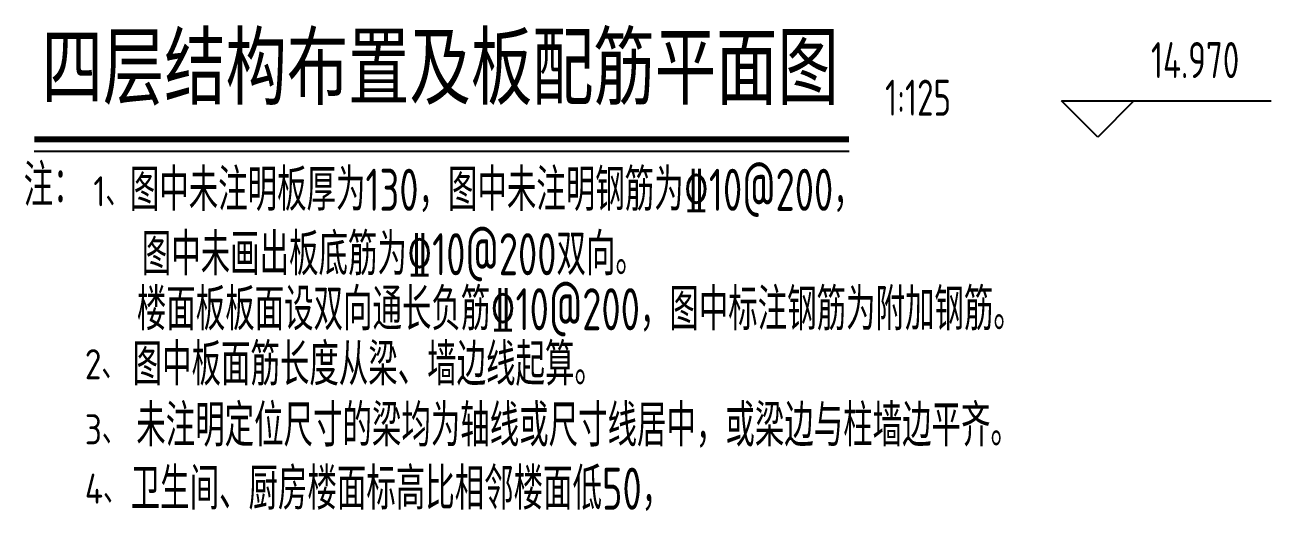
# Model space of a CAD drawing. Extents: x -2331248 to -1198620, y -977263 to -545844.
# Drawn here: x -1496115 to -1485749, y -756518 to -752474 of the extents above; entities that cross this region are included whole.
import ezdxf
from ezdxf.enums import TextEntityAlignment as Align

# ---------------------------------------------------------------- set-up
doc = ezdxf.new("R2010")
doc.units = 0
doc.header["$LTSCALE"] = 1000
doc.header["$MEASUREMENT"] = 0
for name, color, linetype in [('TEXT', 7, 'CONTINUOUS'), ('THICK', 6, 'CONTINUOUS'), ('THIN', 7, 'CONTINUOUS'), ('中文', 7, 'CONTINUOUS')]:
    doc.layers.add(name, color=color, linetype=linetype)
doc.styles.add('HZ', font='tssdeng.shx', dxfattribs={"width": 0.8, "bigfont": 'tssdchn.shx'})
doc.styles.add('TSSD_NORM', font='Tssdeng.shx', dxfattribs={"width": 0.7, "bigfont": 'hztxt.shx'})
doc.styles.add('TSSD_REIN', font='Tssdeng.shx', dxfattribs={"width": 0.7, "bigfont": 'hztxt.shx'})

msp = doc.modelspace()

# ---------------------------------------------------------------- linework, layer by layer
at = {"layer": 'THICK', "const_width": 50}
msp.add_lwpolyline([(-1496036.5, -753425.4), (-1489259.3, -753425.4)], dxfattribs=at)
at = {"layer": 'THIN'}
for p, q in [((-1487191, -753406.8), (-1487491, -753106.8)), ((-1487491, -753106.8), (-1485749, -753106.8)), ((-1486891, -753106.8), (-1487191, -753406.8))]:
    msp.add_line(p, q, dxfattribs=at)
msp.add_lwpolyline([(-1496036.5, -753525.4), (-1489259.3, -753525.4)], dxfattribs=at)

# ---------------------------------------------------------------- texts
at = {"layer": 'TEXT'}
for s, height, style, width, p in [('四层结构布置及板配筋平面图', 600, 'TSSD_NORM', 0.85, (-1495975.5, -753319.6)), ('14.970', 300, 'TSSD_REIN', 0.7, (-1486748.4, -753006.8)), ('1:125', 300, 'TSSD_NORM', 0.7, (-1488959.3, -753319.6))]:
    msp.add_text(s, height=height, dxfattribs=dict(at, style=style, width=width)).set_placement(p, align=Align.BOTTOM_LEFT)
at = {"layer": '中文'}
for s, height, style, width, p in [('注：', 350, 'TSSD_REIN', 0.7, (-1496125.1, -753983.6)), ('图中未注明板厚为130，图中未注明钢筋为%%13210@200，', 350, 'TSSD_REIN', 0.7, (-1495242, -754020.7)), ('1、', 250, 'HZ', 0.85, (-1495545.8, -753983.3)), ('图中未画出板底筋为%%13210@200双向。', 350, 'TSSD_REIN', 0.7, (-1495142.4, -754556.4)), ('楼面板板面设双向通长负筋%%13210@200，图中标注钢筋为附加钢筋。', 350, 'TSSD_REIN', 0.7, (-1495183.5, -755014.3, -17550251.4)), ('图中板面筋长度从梁、墙边线起算。', 350, 'TSSD_REIN', 0.7, (-1495218.7, -755473.4)), ('2、', 250, 'HZ', 0.85, (-1495616.6, -755421.5)), ('未注明定位尺寸的梁均为轴线或尺寸线居中，或梁边与柱墙边平齐。', 350, 'TSSD_REIN', 0.7, (-1495188.3, -755980.7)), ('3、', 250, 'HZ', 0.85, (-1495616.6, -755963.1)), ('卫生间、厨房楼面标高比相邻楼面低50，', 350, 'TSSD_REIN', 0.7, (-1495234.4, -756506.7)), ('4、', 250, 'HZ', 0.85, (-1495616.6, -756456.6))]:
    msp.add_text(s, height=height, dxfattribs=dict(at, style=style, width=width)).set_placement(p)

doc.saveas('drawing.dxf')
